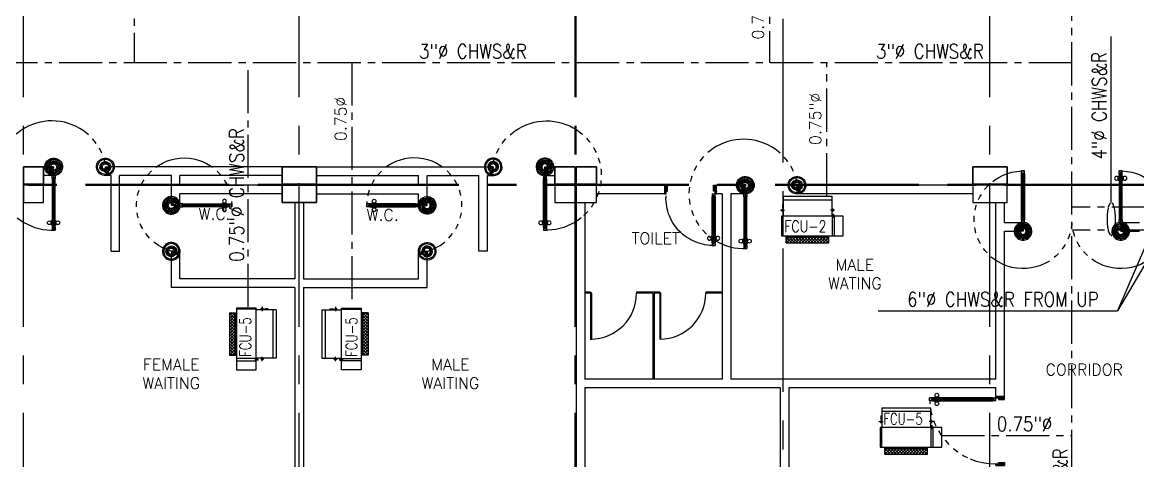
# Model space of a CAD drawing. Extents: x 417866242 to 417866861, y 43498051 to 43498155.
# Drawn here: x 417866821.67 to 417866841.08, y 43498105.22 to 43498112.86 of the extents above; entities that cross this region are included whole.
import ezdxf
from ezdxf.enums import TextEntityAlignment as Align

# ---------------------------------------------------------------- set-up
doc = ezdxf.new("R2010")
doc.units = 0
doc.header["$MEASUREMENT"] = 0
for name, pattern in [('CENTER2', [1.125, 0.75, -0.125, 0.125, -0.125]), ('CENTERX2', [4, 2.5, -0.5, 0.5, -0.5]), ('HIDDEN', [0.375, 0.25, -0.125])]:
    doc.linetypes.add(name, pattern=pattern)
doc.layers.get('0').update_dxf_attribs({"linetype": 'CONTINUOUS'})
for name, color, linetype in [('AC-CH', 6, 'CENTER2'), ('AC-CHT', 2, 'CONTINUOUS'), ('AXES', 11, 'CENTERX2'), ('COL', 11, 'CONTINUOUS'), ('DOOR', 11, 'CONTINUOUS'), ('FCU', 6, 'CONTINUOUS'), ('HAT', 11, 'CONTINUOUS'), ('PART', 11, 'CONTINUOUS'), ('RM-NAME', 11, 'CONTINUOUS'), ('TEXTN', 2, 'CONTINUOUS'), ('WALL', 11, 'CONTINUOUS')]:
    doc.layers.add(name, color=color, linetype=linetype)
doc.styles.add('KHRS2', font='ROMANS.shx', dxfattribs={"height": 200})
doc.styles.add('ROMANS', font='ROMANS.shx', dxfattribs={"width": 0.6})

# ---------------------------------------------------------------- blocks, each defined once
blk = doc.blocks.new('A$C272A55A0')
at = {"layer": 'DOOR', "color": 0, "linetype": 'ByBlock'}
for p, q in [((0, 900), (0, 1050)), ((50, 1050), (0, 1050)), ((50, 950), (50, 1050)), ((1750, 950), (1750, 1050)), ((1750, 1050), (1800, 1050)), ((1800, 1050), (1800, 900)), ((0, 900), (25, 900)), ((25, 950), (50, 950)), ((25, 900), (25, 950)), ((75, 900), (25, 900)), ((25, 850), (25, 900)), ((42, 850), (25, 850)), ((58, 870), (42, 870)), ((42, 870), (42, 850)), ((58, 850), (58, 870)), ((75, 850), (58, 850)), ((75, 900), (75, 850)), ((1725, 900), (1775, 900)), ((1725, 900), (1725, 850)), ((1725, 850), (1742, 850)), ((1742, 870), (1758, 870)), ((1742, 850), (1742, 870)), ((1775, 950), (1750, 950)), ((1758, 870), (1758, 850)), ((1758, 850), (1775, 850)), ((1775, 900), (1775, 950)), ((1800, 900), (1775, 900)), ((1775, 850), (1775, 900)), ((25, 50), (42, 50)), ((25, 50), (25, 0)), ((25, 0), (75, 0)), ((75, 0), (25, 0)), ((42, 50), (42, 30)), ((42, 30), (58, 30)), ((58, 50), (75, 50)), ((58, 50), (58, 30)), ((75, 50), (75, 0)), ((1718, 160), (1709, 160)), ((1709, 95), (1709, 160)), ((1718, 95), (1709, 95)), ((1725, 173), (1718, 173)), ((1718, 173), (1718, 83)), ((1718, 95), (1718, 160)), ((1725, 83), (1718, 83)), ((1742, 50), (1725, 50)), ((1725, 50), (1725, 0)), ((1775, 0), (1725, 0)), ((1725, 0), (1775, 0)), ((1742, 50), (1742, 30)), ((1758, 30), (1742, 30)), ((1775, 50), (1758, 50)), ((1758, 50), (1758, 30)), ((1775, 173), (1782, 173)), ((1775, 83), (1782, 83)), ((1775, 50), (1775, 0)), ((1782, 173), (1782, 83)), ((1782, 160), (1791, 160)), ((1782, 95), (1782, 160)), ((1782, 95), (1791, 95)), ((1791, 95), (1791, 160))]:
    blk.add_line(p, q, dxfattribs=at)
at = {"layer": 'DOOR', "color": 9, "linetype": 'ByBlock'}
for p, q in [((50, 1050), (0, 1010)), ((50, 1050), (0, 937)), ((50, 1050), (37, 950)), ((1750, 1050), (1800, 1010)), ((1750, 1050), (1800, 937)), ((1750, 1050), (1763, 950))]:
    blk.add_line(p, q, dxfattribs=at)
at = {"layer": 'DOOR', "linetype": 'ByBlock'}
for p, q in [((25, 850), (25, 50)), ((42, 850), (42, 50)), ((58, 850), (58, 50)), ((75, 50), (75, 850)), ((1725, 50), (1725, 850)), ((1742, 850), (1742, 50)), ((1758, 850), (1758, 50)), ((1775, 850), (1775, 50))]:
    blk.add_line(p, q, dxfattribs=at)
at = {"layer": 'DOOR', "color": 0, "linetype": 'ByBlock'}
for centre in [(1676, 128), (1824, 128)]:
    blk.add_circle(centre, 32.4, dxfattribs=at)
at = {"layer": 'DOOR', "color": 9, "linetype": 'ByBlock'}
for centre, radius, start, end in [((50, 1050), 54.4, 203.2074, 270), ((50, 1050), 74.4, 227.7764, 270), ((50, 1050), 34.4, 180, 270), ((50, 1050), 14.4, 180, 270), ((1750, 1050), 14.4, 270, 0), ((1750, 1050), 34.4, 270, 0), ((1750, 1050), 54.4, 270, 336.7926), ((1750, 1050), 74.4, 270, 312.2236), ((50, 1050), 94.4, 238.0182, 270), ((50, 1050), 114, 244.0838, 257.3774), ((50, 1050), 134, 248.1598, 259.28), ((50, 1050), 154, 251.1053, 256.2858), ((1750, 1050), 94.4, 270, 301.9818), ((1750, 1050), 114, 282.6226, 295.9162), ((1750, 1050), 134, 280.72, 291.8402), ((1750, 1050), 154, 283.7142, 288.8947)]:
    blk.add_arc(centre, radius, start, end, dxfattribs=at)
at = {"layer": 'DOOR', "linetype": 'HIDDEN', "ltscale": 0.5}
for centre, start, end in [((50, 851), 268.3174, 3.2965), ((1750, 851), 176.7035, 271.6826)]:
    blk.add_arc(centre, 851, start, end, dxfattribs=at)
at = {"layer": 'WALL', "linetype": 'ByBlock'}
blk.add_line((1800, 900), (1800, 1050), dxfattribs=at)
blk = doc.blocks.new('DOOR90')
at = {"layer": 'DOOR', "color": 7, "linetype": 'ByBlock'}
for p, q in [((-150, 0), (0, 0)), ((-150, 0), (-150, -25)), ((0, -50), (-114, 0)), ((0, -50), (-40, 0)), ((0, -50), (0, 0)), ((-1000, -25), (-1050, -25)), ((-1050, -75), (-1050, -25)), ((-1050, -25), (-1050, -75)), ((-1000, -75), (-1050, -75)), ((-1000, -42), (-1020, -42)), ((-1020, -42), (-1020, -58)), ((-1000, -58), (-1020, -58)), ((-1000, -25), (-1000, -42)), ((-1000, -58), (-1000, -75)), ((-878, -18), (-968, -18)), ((-968, -25), (-968, -18)), ((-968, -75), (-968, -82)), ((-878, -82), (-968, -82)), ((-955, -9), (-890, -9)), ((-955, -18), (-955, -9)), ((-955, -18), (-890, -18)), ((-955, -82), (-890, -82)), ((-955, -82), (-955, -91)), ((-955, -91), (-890, -91)), ((-890, -18), (-890, -9)), ((-890, -82), (-890, -91)), ((-878, -25), (-878, -18)), ((-878, -75), (-878, -82)), ((-200, -25), (-150, -25)), ((-200, -42), (-200, -25)), ((-180, -42), (-200, -42)), ((-200, -58), (-180, -58)), ((-200, -75), (-200, -58)), ((-150, -75), (-200, -75)), ((-180, -58), (-180, -42)), ((-150, -25), (-100, -25)), ((-150, -75), (-150, -25)), ((-100, -25), (-100, -50)), ((0, -50), (-100, -37)), ((-100, -50), (0, -50)), ((-150, -875), (-100, -875)), ((-150, -900), (-150, -875)), ((-150, -900), (0, -900)), ((0, -900), (-150, -900)), ((0, -850), (-114, -900)), ((-100, -875), (-100, -850)), ((0, -850), (-100, -863)), ((-100, -850), (0, -850)), ((0, -850), (-40, -900)), ((0, -850), (0, -900))]:
    blk.add_line(p, q, dxfattribs=at)
at = {"layer": 'DOOR', "linetype": 'ByBlock'}
for p, q in [((-200, -25), (-1000, -25)), ((-200, -42), (-1000, -42)), ((-200, -58), (-1000, -58)), ((-1000, -75), (-200, -75))]:
    blk.add_line(p, q, dxfattribs=at)
at = {"layer": 'DOOR', "color": 7, "linetype": 'ByBlock'}
for centre in [(-923, 24), (-923, -124)]:
    blk.add_circle(centre, 32.4, dxfattribs=at)
for centre, radius, start, end in [((0, -50), 154, 161.1053, 166.2858), ((0, -50), 94.4, 148.0182, 180), ((0, -50), 134, 158.1598, 169.28), ((0, -50), 114, 154.0838, 167.3774), ((0, -50), 74.4, 137.7764, 180), ((0, -50), 54.4, 113.2074, 180), ((0, -50), 34.4, 90, 180), ((0, -50), 14.4, 90, 180), ((0, -850), 154, 193.7142, 198.8947), ((0, -850), 134, 190.72, 201.8402), ((0, -850), 94.4, 180, 211.9818), ((0, -850), 74.4, 180, 222.2236), ((0, -850), 54.4, 180, 246.7926), ((0, -850), 34.4, 180, 270), ((0, -850), 14.4, 180, 270)]:
    blk.add_arc(centre, radius, start, end, dxfattribs=at)
at = {"layer": 'DOOR', "linetype": 'HIDDEN', "ltscale": 0.5}
blk.add_arc((-222, -50), 828, 178.2701, 275.003, dxfattribs=at)
blk = doc.blocks.new('DOOR100')
at = {"layer": 'DOOR', "color": 7, "linetype": 'ByBlock'}
for p, q in [((-91, 1205), (-91, 1140)), ((-82, 1205), (-91, 1205)), ((-82, 1128), (-82, 1218)), ((-75, 1218), (-82, 1218)), ((-82, 1205), (-82, 1140)), ((-75, 1250), (-75, 1300)), ((-75, 1300), (-25, 1300)), ((-25, 1300), (-75, 1300)), ((-58, 1250), (-75, 1250)), ((-58, 1250), (-58, 1270)), ((-42, 1270), (-58, 1270)), ((-42, 1250), (-42, 1270)), ((-25, 1250), (-42, 1250)), ((-25, 1250), (-25, 1300)), ((-25, 1218), (-18, 1218)), ((-18, 1128), (-18, 1218)), ((-18, 1205), (-18, 1140)), ((-18, 1205), (-9, 1205)), ((-9, 1205), (-9, 1140)), ((-82, 1140), (-91, 1140)), ((-75, 1128), (-82, 1128)), ((-25, 1128), (-18, 1128)), ((-18, 1140), (-9, 1140)), ((-75, 200), (-58, 200)), ((-75, 150), (-75, 200)), ((-58, 200), (-58, 180)), ((-42, 200), (-25, 200)), ((-42, 180), (-42, 200)), ((-25, 200), (-25, 150)), ((-1200, 0), (-1200, 150)), ((-1200, 150), (-1175, 150)), ((-1200, 150), (-1200, 0)), ((-1150, 0), (-1200, 114)), ((-1150, 0), (-1200, 40)), ((-1150, 0), (-1200, 0)), ((-1175, 150), (-1175, 100)), ((-1175, 100), (-1150, 100)), ((-1150, 0), (-1163, 100)), ((-1150, 100), (-1150, 0)), ((-75, 150), (-25, 150)), ((-58, 180), (-42, 180)), ((-50, 0), (0, 114)), ((-50, 100), (-50, 0)), ((-50, 0), (-37, 100)), ((-25, 100), (-50, 100)), ((-50, 0), (0, 40)), ((-50, 0), (0, 0)), ((0, 150), (-25, 150)), ((-25, 150), (-25, 100)), ((0, 0), (0, 150)), ((0, 150), (0, 0))]:
    blk.add_line(p, q, dxfattribs=at)
at = {"layer": 'DOOR', "linetype": 'ByBlock'}
for p, q in [((-75, 1250), (-75, 200)), ((-58, 200), (-58, 1250)), ((-42, 200), (-42, 1250)), ((-25, 200), (-25, 1250))]:
    blk.add_line(p, q, dxfattribs=at)
at = {"layer": 'DOOR', "color": 7, "linetype": 'ByBlock'}
for centre in [(-124, 1173), (24, 1173)]:
    blk.add_circle(centre, 32.4, dxfattribs=at)
at = {"layer": 'DOOR', "linetype": 'HIDDEN', "ltscale": 0.5}
blk.add_arc((-25, 150), 1150, 90, 180, dxfattribs=at)
at = {"layer": 'DOOR', "color": 7, "linetype": 'ByBlock'}
for centre, radius, start, end in [((-1150, 0), 154, 103.7142, 108.8947), ((-1150, 0), 134, 100.72, 111.8402), ((-1150, 0), 94.4, 90, 121.9818), ((-1150, 0), 74.4, 90, 132.2236), ((-1150, 0), 54.4, 90, 156.7926), ((-1150, 0), 34.4, 90, 180), ((-1150, 0), 14.4, 90, 180), ((-50, 0), 94.4, 58.0182, 90), ((-50, 0), 74.4, 47.7764, 90), ((-50, 0), 54.4, 23.2074, 90), ((-50, 0), 34.4, 0, 90), ((-50, 0), 14.4, 0, 90), ((-50, 0), 134, 68.1598, 79.28), ((-50, 0), 114, 64.0838, 77.3774), ((-50, 0), 154, 71.1053, 76.2858)]:
    blk.add_arc(centre, radius, start, end, dxfattribs=at)
blk = doc.blocks.new('DOOR-10')
at = {"layer": 'DOOR', "color": 0, "linetype": 'ByBlock'}
for p, q in [((-83, 1005), (-92, 1005)), ((-92, 1005), (-92, 940)), ((-76, 1018), (-83, 1018)), ((-83, 928), (-83, 1018)), ((-83, 1005), (-83, 940)), ((-26, 1100), (-76, 1100)), ((-76, 1100), (-26, 1100)), ((-76, 1050), (-76, 1100)), ((-59, 1050), (-76, 1050)), ((-43, 1070), (-59, 1070)), ((-59, 1050), (-59, 1070)), ((-43, 1050), (-43, 1070)), ((-26, 1050), (-43, 1050)), ((-26, 1050), (-26, 1100)), ((-26, 1018), (-18, 1018)), ((-18, 928), (-18, 1018)), ((-18, 1005), (-9, 1005)), ((-18, 1005), (-18, 940)), ((-9, 1005), (-9, 940)), ((-83, 940), (-92, 940)), ((-76, 928), (-83, 928)), ((-26, 928), (-18, 928)), ((-18, 940), (-9, 940)), ((-76, 200), (-59, 200)), ((-76, 150), (-76, 200)), ((-59, 200), (-59, 180)), ((-43, 200), (-26, 200)), ((-43, 180), (-43, 200)), ((-26, 200), (-26, 150)), ((-1001, 0), (-1001, 150)), ((-1001, 150), (-976, 150)), ((-1001, 150), (-1001, 0)), ((-951, 0), (-1001, 0)), ((-976, 150), (-976, 100)), ((-976, 100), (-951, 100)), ((-951, 100), (-951, 0)), ((-76, 150), (-26, 150)), ((-59, 180), (-43, 180)), ((-51, 100), (-51, 0)), ((-26, 100), (-51, 100)), ((-51, 0), (-1, 0)), ((-1, 150), (-26, 150)), ((-26, 150), (-26, 100))]:
    blk.add_line(p, q, dxfattribs=at)
at = {"layer": 'DOOR', "linetype": 'ByBlock'}
for p, q in [((-76, 1050), (-76, 200)), ((-59, 200), (-59, 1050)), ((-43, 200), (-43, 1050)), ((-26, 200), (-26, 1050))]:
    blk.add_line(p, q, dxfattribs=at)
at = {"layer": 'DOOR', "color": 9, "linetype": 'ByBlock'}
for p, q in [((-951, 0), (-1001, 114)), ((-951, 0), (-1001, 40)), ((-951, 0), (-964, 100)), ((-51, 0), (-1, 114)), ((-51, 0), (-37, 100)), ((-51, 0), (-1, 40)), ((-1, 0), (-1, 150))]:
    blk.add_line(p, q, dxfattribs=at)
at = {"layer": 'DOOR', "color": 0, "linetype": 'ByBlock'}
for centre in [(-124, 973), (23, 973)]:
    blk.add_circle(centre, 32.4, dxfattribs=at)
at = {"layer": 'DOOR', "linetype": 'HIDDEN', "ltscale": 0.5}
blk.add_arc((-23, 149), 952, 93.1482, 179.9482, dxfattribs=at)
at = {"layer": 'DOOR', "color": 9, "linetype": 'ByBlock'}
for centre, radius, start, end in [((-951, 0), 154, 103.7142, 108.8947), ((-951, 0), 134, 100.72, 111.8402), ((-951, 0), 94.4, 90, 121.9818), ((-951, 0), 74.4, 90, 132.2236), ((-951, 0), 54.4, 90, 156.7926), ((-951, 0), 34.4, 90, 180), ((-951, 0), 14.4, 90, 180), ((-51, 0), 94.4, 58.0182, 90), ((-51, 0), 74.4, 47.7764, 90), ((-51, 0), 54.4, 23.2074, 90), ((-51, 0), 34.4, 0, 90), ((-51, 0), 14.4, 0, 90), ((-51, 0), 134, 68.1598, 79.28), ((-51, 0), 114, 64.0838, 77.3774), ((-51, 0), 154, 71.1053, 76.2858)]:
    blk.add_arc(centre, radius, start, end, dxfattribs=at)
blk = doc.blocks.new('RM1')
at = {"layer": 'RM-NAME', "style": 'ROMANS'}
for tag, p in [('ROOMNAME1', (0, 324)), ('ROOMNAME2', (0, 0))]:
    blk.add_attdef(tag, text='', height=200, dxfattribs=at).set_placement(p, align=Align.MIDDLE)
blk = doc.blocks.new('C7')
at = {"layer": 'HAT'}
h = blk.add_hatch(dxfattribs=at)
h.set_pattern_fill('ANSI31', color=256, scale=300, style=0)
h.set_pattern_definition([(45, (-248876.182, -51411.005), (-26.5165043, 26.5165043), [])])
h.paths.add_polyline_path([(350, 300), (250, 300), (0, 300), (0, 0), (350, 0)])
at = {"layer": 'COL'}
blk.add_lwpolyline([(0, 300), (0, 0), (350, 0), (350, 300)], close=True, dxfattribs=at)
blk = doc.blocks.new('C5')
at = {"layer": 'HAT', "linetype": 'ByBlock'}
h = blk.add_hatch(dxfattribs=at)
h.set_pattern_fill('ANSI31', color=256, scale=300, style=0)
h.set_pattern_definition([(45, (-223356.182, -51411.005), (-26.516504, 26.516504), [])])
h.paths.add_polyline_path([(300, 300), (0, 300), (0, 0), (300, 0)])
h.paths.add_polyline_path([(600, 300), (300, 300), (300, 0), (600, 0)])
at = {"layer": 'COL'}
blk.add_lwpolyline([(600, 300), (0, 300), (0, 0), (600, 0)], close=True, dxfattribs=at)
blk = doc.blocks.new('*X39')
at = {"color": 0}
for p, q in [((16890, -2467), (16943, -2414)), ((16890, -2520), (16990, -2420)), ((16990, -2565), (16890, -2465)), ((16890, -2573), (16990, -2473)), ((16990, -2619), (16890, -2519)), ((16990, -2512), (16892, -2414)), ((16990, -2459), (16945, -2414)), ((16890, -2626), (16990, -2526)), ((16990, -2672), (16890, -2572)), ((16890, -2679), (16990, -2579)), ((16990, -2725), (16890, -2625)), ((16890, -2732), (16990, -2632)), ((16990, -2778), (16890, -2678)), ((16890, -2785), (16990, -2685)), ((16990, -2831), (16890, -2731)), ((16890, -2838), (16990, -2738)), ((16990, -2884), (16890, -2784)), ((16890, -2891), (16990, -2791)), ((16990, -2937), (16890, -2837)), ((16890, -2944), (16990, -2844)), ((16990, -2990), (16890, -2890)), ((16890, -2997), (16990, -2897)), ((16990, -3043), (16890, -2943)), ((16890, -3050), (16990, -2950)), ((16990, -3096), (16890, -2996)), ((16890, -3103), (16990, -3003)), ((16990, -3149), (16890, -3049)), ((16944, -3155), (16890, -3102)), ((16892, -3155), (16990, -3056)), ((16945, -3155), (16990, -3109))]:
    blk.add_line(p, q, dxfattribs=at)
blk = doc.blocks.new('WHE06')
at = {"color": 3}
for p, q in [((689, 622), (346, 622)), ((346, 622), (346, 469)), ((689, 469), (689, 622)), ((60, -422), (60, 422)), ((212, 437), (269, 437)), ((232, 452), (232, 422)), ((232, 452), (252, 452)), ((242, 472), (242, 399)), ((252, 452), (252, 422)), ((305, 448), (373, 448)), ((321, 458), (321, 438)), ((321, 458), (346, 458)), ((321, 438), (346, 438)), ((346, 430), (689, 430)), ((811, 371), (689, 371)), ((711, -371), (711, 371)), ((811, -371), (811, 371)), ((811, -371), (689, -371)), ((142, -437), (142, -422)), ((142, -437), (197, -437)), ((197, -437), (197, -422)), ((221, -437), (269, -437)), ((232, -452), (232, -422)), ((232, -452), (252, -452)), ((242, -472), (242, -399)), ((252, -452), (252, -422)), ((346, -430), (689, -430))]:
    blk.add_line(p, q, dxfattribs=at)
at = {"color": 6}
for p, q in [((0, -422), (0, 422)), ((0, 422), (346, 422)), ((346, 469), (346, -451)), ((689, 469), (346, 469)), ((689, -451), (689, 469)), ((0, -422), (346, -422)), ((346, -451), (689, -451))]:
    blk.add_line(p, q, dxfattribs=at)
at = {"color": 11}
blk.add_blockref('*X39', (-16179, 2784), dxfattribs=at)

msp = doc.modelspace()

# ---------------------------------------------------------------- linework, layer by layer
at = {"layer": 'AC-CH'}
for p, q in [((417866839.933, 43498101.636), (417866839.933, 43498132.606)), ((417866823.613, 43498120.549), (417866823.613, 43498112.156)), ((417866834.671, 43498113.831), (417866834.671, 43498112.156)), ((417866839.933, 43498112.156), (417866795.143, 43498112.156)), ((417866825.597, 43498107.902), (417866825.597, 43498112.156)), ((417866827.408, 43498108.037), (417866827.408, 43498112.156)), ((417866835.669, 43498109.829), (417866835.669, 43498112.156)), ((417866841.378, 43498109.639), (417866839.933, 43498109.639)), ((417866841.378, 43498109.239), (417866839.933, 43498109.239)), ((417866837.662, 43498105.664), (417866839.933, 43498105.664))]:
    msp.add_line(p, q, dxfattribs=at)
at = {"layer": 'AC-CHT', "color": 4}
for p, q in [((417866840.618, 43498109.721), (417866840.618, 43498112.61)), ((417866841.379, 43498109.345), (417866840.727, 43498107.832)), ((417866841.394, 43498108.968), (417866840.727, 43498107.832)), ((417866836.56, 43498107.832), (417866840.727, 43498107.832))]:
    msp.add_line(p, q, dxfattribs=at)
for centre, major_axis, ratio, start_param, end_param in [((417866840.822, 43498109.572), (0.186, 0.186), 0.999992, 1.807171, 2.108015), ((417866840.618, 43498109.697), (-0.0175, 0.0175), 0.999998, -0.785399, 0.236378), ((417866840.618, 43498109.697), (-0.0175, 0.0175), 0.999997, 4.476013, 5.497785), ((417866840.415, 43498109.572), (-0.186, 0.186), 0.999996, 4.175168, 4.476013), ((417866841.683, 43498109.433), (-0.007, 1.138), 0.999986, 1.460303, 1.56488), ((417866841.152, 43498109.488), (0.427, 0.427), 0.999997, 2.108018, 2.251614), ((417866840.084, 43498109.488), (0.427, 0.427), 0.999997, 5.602364, 5.745961), ((417866839.553, 43498109.433), (0.007, 1.138), 0.999986, -1.56488, -1.460303), ((417866841.683, 43498109.433), (0.007, 1.138), 0.999986, 1.576712, 1.681289), ((417866841.152, 43498109.377), (-0.427, 0.427), 0.999999, 0.889977, 1.033574), ((417866840.084, 43498109.377), (0.427, 0.427), 0.999997, 5.24961, 5.393207), ((417866839.553, 43498109.433), (-0.007, 1.138), 0.999986, 4.601896, 4.706473), ((417866840.822, 43498109.293), (-0.186, 0.186), 0.999992, 1.033577, 1.334422), ((417866840.618, 43498109.169), (0.0175, 0.0175), 0.999999, 2.905215, 3.926991), ((417866840.618, 43498109.169), (0.0175, 0.0175), 0.999998, 3.926992, 4.948764), ((417866840.415, 43498109.293), (-0.186, 0.186), 1, 3.377969, 3.678815)]:
    msp.add_ellipse(centre, major_axis=major_axis, ratio=ratio, start_param=start_param, end_param=end_param, dxfattribs=at)
at = {"layer": 'AXES'}
for p, q in [((417866826.488, 43498075.555), (417866826.488, 43498154.368)), ((417866838.508, 43498075.555), (417866838.508, 43498154.033)), ((417866821.688, 43498075.555), (417866821.688, 43498153.692)), ((417866831.288, 43498075.555), (417866831.288, 43498153.683)), ((417866831.308, 43498075.555), (417866831.308, 43498153.683)), ((417866834.908, 43498082.42), (417866834.908, 43498141.24)), ((417866778.767, 43498110.04), (417866847.508, 43498110.04)), ((417866778.767, 43498110.02), (417866847.508, 43498110.02))]:
    msp.add_line(p, q, dxfattribs=at)
at = {"layer": 'PART', "linetype": 'ByBlock'}
for p, q in [((417866831.558, 43498108.16), (417866831.458, 43498108.16)), ((417866831.578, 43498108.14), (417866831.458, 43498108.14)), ((417866831.558, 43498108.16), (417866831.558, 43498108.14)), ((417866831.558, 43498108.14), (417866831.558, 43498107.34)), ((417866831.578, 43498108.14), (417866831.558, 43498108.14)), ((417866831.578, 43498107.34), (417866831.578, 43498108.14)), ((417866832.763, 43498108.16), (417866832.358, 43498108.16)), ((417866832.358, 43498108.16), (417866832.358, 43498108.14)), ((417866832.643, 43498108.14), (417866832.358, 43498108.14)), ((417866832.643, 43498108.14), (417866832.643, 43498106.64)), ((417866832.663, 43498108.14), (417866832.663, 43498106.64)), ((417866832.763, 43498108.14), (417866832.663, 43498108.14)), ((417866832.763, 43498108.16), (417866832.763, 43498108.14)), ((417866832.763, 43498108.14), (417866832.763, 43498108.16)), ((417866832.763, 43498108.14), (417866832.763, 43498107.34)), ((417866832.783, 43498108.14), (417866832.763, 43498108.14)), ((417866832.783, 43498107.34), (417866832.783, 43498108.14)), ((417866833.848, 43498108.16), (417866833.563, 43498108.16)), ((417866833.563, 43498108.16), (417866833.563, 43498108.14)), ((417866833.848, 43498108.14), (417866833.563, 43498108.14)), ((417866831.558, 43498107.34), (417866831.578, 43498107.34))]:
    msp.add_line(p, q, dxfattribs=at)
for centre in [(417866831.558, 43498108.14), (417866832.763, 43498108.14)]:
    msp.add_arc(centre, 0.8, 270, 0, dxfattribs=at)
at = {"layer": 'WALL', "linetype": 'ByBlock'}
for p, q in [((417866822.163, 43498110.34), (417866822.038, 43498110.34)), ((417866822.163, 43498110.19), (417866822.163, 43498110.34)), ((417866826.188, 43498110.34), (417866823.163, 43498110.34)), ((417866823.163, 43498110.19), (417866823.163, 43498110.34)), ((417866829.813, 43498110.19), (417866829.813, 43498110.34)), ((417866830.813, 43498110.19), (417866830.813, 43498110.34)), ((417866822.163, 43498110.19), (417866822.038, 43498110.19)), ((417866823.213, 43498110.19), (417866823.163, 43498110.19)), ((417866823.213, 43498108.87), (417866823.213, 43498110.19)), ((417866824.263, 43498110.19), (417866823.363, 43498110.19)), ((417866823.363, 43498108.87), (417866823.363, 43498110.19)), ((417866824.263, 43498109.72), (417866824.263, 43498110.19)), ((417866826.188, 43498110.19), (417866824.413, 43498110.19)), ((417866824.413, 43498110.02), (417866824.413, 43498110.19)), ((417866828.563, 43498110.02), (417866828.563, 43498110.19)), ((417866828.713, 43498109.72), (417866828.713, 43498110.19)), ((417866829.613, 43498108.87), (417866829.613, 43498110.19)), ((417866829.763, 43498108.87), (417866829.763, 43498110.19)), ((417866826.188, 43498110.02), (417866824.413, 43498110.02)), ((417866824.413, 43498109.72), (417866824.413, 43498109.87)), ((417866826.188, 43498109.87), (417866824.413, 43498109.87)), ((417866828.563, 43498109.72), (417866828.563, 43498109.87)), ((417866832.848, 43498110.02), (417866831.658, 43498110.02)), ((417866832.848, 43498109.87), (417866831.658, 43498109.87)), ((417866832.848, 43498109.87), (417866831.658, 43498109.87)), ((417866832.848, 43498109.87), (417866832.848, 43498110.02)), ((417866834.198, 43498110.02), (417866833.748, 43498110.02)), ((417866833.748, 43498109.87), (417866833.748, 43498110.02)), ((417866833.848, 43498109.87), (417866833.748, 43498109.87)), ((417866833.848, 43498109.87), (417866833.748, 43498109.87)), ((417866833.848, 43498109.87), (417866833.848, 43498109.72)), ((417866833.848, 43498109.87), (417866833.848, 43498106.64)), ((417866833.998, 43498109.87), (417866833.998, 43498106.64)), ((417866834.198, 43498109.87), (417866833.998, 43498109.87)), ((417866834.198, 43498110.02), (417866834.198, 43498109.87)), ((417866838.208, 43498110.02), (417866835.198, 43498110.02)), ((417866835.198, 43498110.02), (417866835.198, 43498109.87)), ((417866838.208, 43498109.87), (417866835.198, 43498109.87)), ((417866826.413, 43498109.72), (417866826.413, 43498108.39)), ((417866826.563, 43498109.72), (417866826.563, 43498108.39)), ((417866839.033, 43498109.22), (417866839.033, 43498109.37)), ((417866840.833, 43498109.22), (417866840.833, 43498109.37)), ((417866823.213, 43498108.87), (417866823.363, 43498108.87)), ((417866829.763, 43498108.87), (417866829.613, 43498108.87)), ((417866824.263, 43498108.24), (417866824.263, 43498108.82)), ((417866824.413, 43498108.39), (417866824.413, 43498108.82)), ((417866828.563, 43498108.39), (417866828.563, 43498108.82)), ((417866828.713, 43498108.24), (417866828.713, 43498108.82)), ((417866826.413, 43498108.24), (417866826.413, 43498104.27)), ((417866826.563, 43498108.24), (417866826.563, 43498104.27)), ((417866833.848, 43498106.64), (417866831.458, 43498106.64)), ((417866838.608, 43498106.64), (417866833.998, 43498106.64)), ((417866834.858, 43498106.49), (417866831.458, 43498106.49)), ((417866834.858, 43498106.49), (417866834.858, 43498103.085)), ((417866838.608, 43498106.49), (417866835.008, 43498106.49)), ((417866835.008, 43498106.49), (417866835.008, 43498103.085)), ((417866838.758, 43498106.34), (417866838.608, 43498106.34))]:
    msp.add_line(p, q, dxfattribs=at)
at = {"layer": 'WALL'}
for p, q in [((417866826.788, 43498110.34), (417866829.813, 43498110.34)), ((417866830.813, 43498110.34), (417866830.938, 43498110.34)), ((417866826.788, 43498110.19), (417866828.563, 43498110.19)), ((417866828.713, 43498110.19), (417866829.613, 43498110.19)), ((417866829.763, 43498110.19), (417866829.813, 43498110.19)), ((417866830.813, 43498110.19), (417866830.938, 43498110.19)), ((417866826.788, 43498110.02), (417866828.563, 43498110.02)), ((417866826.788, 43498109.87), (417866828.563, 43498109.87)), ((417866824.413, 43498109.72), (417866824.263, 43498109.72)), ((417866828.563, 43498109.72), (417866828.713, 43498109.72)), ((417866831.308, 43498109.77), (417866831.308, 43498104.27)), ((417866831.458, 43498109.72), (417866831.458, 43498106.64)), ((417866838.608, 43498106.64), (417866838.608, 43498109.72)), ((417866838.758, 43498109.37), (417866838.758, 43498109.72)), ((417866838.758, 43498109.37), (417866839.033, 43498109.37)), ((417866840.833, 43498109.37), (417866841.108, 43498109.37)), ((417866838.758, 43498109.22), (417866839.033, 43498109.22)), ((417866838.758, 43498106.34), (417866838.758, 43498109.22)), ((417866840.833, 43498109.22), (417866841.108, 43498109.22)), ((417866824.413, 43498108.82), (417866824.263, 43498108.82)), ((417866828.563, 43498108.82), (417866828.713, 43498108.82)), ((417866826.413, 43498108.39), (417866824.413, 43498108.39)), ((417866826.563, 43498108.39), (417866828.563, 43498108.39)), ((417866826.413, 43498108.24), (417866824.263, 43498108.24)), ((417866826.563, 43498108.24), (417866828.713, 43498108.24)), ((417866831.458, 43498106.49), (417866831.458, 43498104.37)), ((417866838.608, 43498106.34), (417866838.608, 43498106.49))]:
    msp.add_line(p, q, dxfattribs=at)
at = {"layer": 'WALL', "linetype": 'ByBlock', "ltscale": 0.3}
for points in [[(417866822.038, 43498110.04), (417866821.688, 43498110.04), (417866821.688, 43498110.34), (417866822.038, 43498110.34)], [(417866826.188, 43498110.34), (417866826.788, 43498110.34), (417866826.788, 43498110.04), (417866826.188, 43498110.04)], [(417866830.938, 43498110.34), (417866831.288, 43498110.34), (417866831.288, 43498110.04), (417866830.938, 43498110.04)], [(417866831.308, 43498110.34), (417866831.658, 43498110.34), (417866831.658, 43498110.04), (417866831.308, 43498110.04)], [(417866838.208, 43498110.34), (417866838.808, 43498110.34), (417866838.808, 43498110.04), (417866838.208, 43498110.04)], [(417866821.688, 43498109.72), (417866822.038, 43498109.72), (417866822.038, 43498110.02), (417866821.688, 43498110.02)], [(417866826.188, 43498110.02), (417866826.788, 43498110.02), (417866826.788, 43498109.72), (417866826.188, 43498109.72)], [(417866831.288, 43498110.02), (417866830.938, 43498110.02), (417866830.938, 43498109.72), (417866831.288, 43498109.72)], [(417866831.308, 43498109.72), (417866831.658, 43498109.72), (417866831.658, 43498110.02), (417866831.308, 43498110.02)], [(417866838.808, 43498110.02), (417866838.208, 43498110.02), (417866838.208, 43498109.72), (417866838.808, 43498109.72)]]:
    msp.add_lwpolyline(points, close=True, dxfattribs=at)

# ---------------------------------------------------------------- block references
at = {"layer": 'COL', "linetype": 'ByBlock', "xscale": 0.0009999871253967285, "yscale": 0.001000002026557922, "zscale": 0.001}
for name, p in [('C7', (417866821.688, 43498110.04)), ('C5', (417866826.188, 43498110.04)), ('C7', (417866830.938, 43498110.04)), ('C7', (417866831.308, 43498110.04)), ('C5', (417866838.208, 43498110.04)), ('C7', (417866821.688, 43498109.72)), ('C5', (417866826.188, 43498109.72)), ('C7', (417866830.938, 43498109.72)), ('C7', (417866831.308, 43498109.72)), ('C5', (417866838.208, 43498109.72))]:
    msp.add_blockref(name, p, dxfattribs=at)
at = {"layer": 'DOOR', "color": 0, "linetype": 'ByBlock', "ltscale": 0.3, "yscale": 0.001000002026557922, "zscale": 0.001, "rotation": 180}
for p, xscale in [((417866822.163, 43498110.34), 0.0009999871253967285), ((417866830.814, 43498110.34), -0.0009999871253967285), ((417866834.198, 43498110.02), 0.0009999871253967285)]:
    msp.add_blockref('DOOR-10', p, dxfattribs=dict(at, xscale=xscale))
at = {"layer": 'DOOR', "color": 0, "linetype": 'ByBlock', "yscale": 0.001000002026557922, "zscale": 0.001}
for p, xscale in [((417866824.263, 43498109.72), -0.0009999871253967285), ((417866828.713, 43498109.72), 0.0009999871253967285)]:
    msp.add_blockref('DOOR90', p, dxfattribs=dict(at, xscale=xscale))
for name, p, xscale, rotation in [('A$C272A55A0', (417866839.033, 43498110.27), -0.0009999871253967285, 180), ('DOOR90', (417866833.748, 43498110.02), -0.001000002026557922, 270), ('DOOR100', (417866838.758, 43498106.34), 0.001000002026557922, 90)]:
    msp.add_blockref(name, p, dxfattribs=dict(at, xscale=xscale, rotation=rotation))
at = {"layer": 'FCU', "linetype": 'ByBlock', "yscale": 0.001000002026557922, "zscale": 0.001}
for p, xscale, rotation in [((417866835.332, 43498109.829), 0.001000002026557922, 270), ((417866826.086, 43498107.43), 0.0009999871253967285, 180), ((417866826.879, 43498107.43), -0.0009999871253967285, 180), ((417866837.048, 43498106.145), 0.001000002026557922, 270)]:
    msp.add_blockref('WHE06', p, dxfattribs=dict(at, xscale=xscale, rotation=rotation))
at = {"layer": 'RM-NAME'}
ref = msp.add_blockref('RM1', (417866825.015, 43498109.521), dxfattribs=dict(at, xscale=0.0009999871253967285, yscale=0.001000002026557922, zscale=0.001))
ref.add_attrib('ROOMNAME2', 'W.C.', dxfattribs={"height": 0.2, "style": 'ROMANS'}).set_placement((417866825.015, 43498109.521), align=Align.MIDDLE)
ref = msp.add_blockref('RM1', (417866827.94, 43498109.503), dxfattribs=dict(at, xscale=0.0009999871253967285, yscale=0.001000002026557922, zscale=0.001))
ref.add_attrib('ROOMNAME2', 'W.C.', dxfattribs={"height": 0.2, "style": 'ROMANS'}).set_placement((417866827.94, 43498109.503), align=Align.MIDDLE)
ref = msp.add_blockref('RM1', (417866832.692, 43498109.097), dxfattribs=dict(at, xscale=-0.0009999871253967285, yscale=0.001000002026557922, zscale=0.001))
ref.add_attrib('ROOMNAME2', 'TOILET', dxfattribs={"height": 0.2, "style": 'ROMANS'}).set_placement((417866832.692, 43498109.097), align=Align.MIDDLE)
ref = msp.add_blockref('RM1', (417866836.157, 43498108.313), dxfattribs=dict(at, xscale=-0.0009999871253967285, yscale=0.001000002026557922, zscale=0.001))
ref.add_attrib('ROOMNAME2', 'WATING', dxfattribs={"height": 0.2, "style": 'ROMANS'}).set_placement((417866836.157, 43498108.313), align=Align.MIDDLE)
ref.add_attrib('ROOMNAME1', 'MALE', dxfattribs={"height": 0.2, "style": 'ROMANS'}).set_placement((417866836.157, 43498108.636), align=Align.MIDDLE)
ref = msp.add_blockref('RM1', (417866824.26, 43498106.573), dxfattribs=dict(at, xscale=0.0009999871253967285, yscale=0.001000002026557922, zscale=0.001))
ref.add_attrib('ROOMNAME2', 'WAITING', dxfattribs={"height": 0.2, "style": 'ROMANS'}).set_placement((417866824.26, 43498106.573), align=Align.MIDDLE)
ref.add_attrib('ROOMNAME1', 'FEMALE', dxfattribs={"height": 0.2, "style": 'ROMANS'}).set_placement((417866824.26, 43498106.897), align=Align.MIDDLE)
ref = msp.add_blockref('RM1', (417866829.119, 43498106.573), dxfattribs=dict(at, xscale=0.0009999871253967285, yscale=0.001000002026557922, zscale=0.001))
ref.add_attrib('ROOMNAME2', 'WAITING', dxfattribs={"height": 0.2, "style": 'ROMANS'}).set_placement((417866829.119, 43498106.573), align=Align.MIDDLE)
ref.add_attrib('ROOMNAME1', 'MALE', dxfattribs={"height": 0.2, "style": 'ROMANS'}).set_placement((417866829.119, 43498106.897), align=Align.MIDDLE)
ref = msp.add_blockref('RM1', (417866840.148, 43498106.809), dxfattribs=dict(at, xscale=-0.0009999871253967285, yscale=0.001000002026557922, zscale=0.001))
ref.add_attrib('ROOMNAME2', 'CORRIDOR', dxfattribs={"height": 0.2, "style": 'ROMANS'}).set_placement((417866840.148, 43498106.809), align=Align.MIDDLE)

# ---------------------------------------------------------------- texts
at = {"layer": 'AC-CHT', "style": 'KHRS2'}
for s, p in [('0.75"%%C', (417866834.471, 43498113.015)), ('0.75"%%C', (417866835.469, 43498111.177)), ('0.75%%C', (417866827.208, 43498111.177))]:
    msp.add_text(s, height=0.2, rotation=90, dxfattribs=at).set_placement(p, align=Align.MIDDLE)
at = {"layer": 'AC-CHT', "style": 'KHRS2', "width": 0.85}
for s, p in [('3"%%C CHWS&R', (417866829.511, 43498112.356)), ('3"%%C CHWS&R', (417866837.462, 43498112.356)), ('6"%%C CHWS&R FROM UP', (417866838.732, 43498108.032)), ('0.75"%%C', (417866839.109, 43498105.864))]:
    msp.add_text(s, height=0.25, dxfattribs=at).set_placement(p, align=Align.MIDDLE)
for s, p in [('4"%%C CHWS&R', (417866840.408, 43498111.407)), ('0.75"%%C CHWS&R', (417866825.397, 43498109.852)), ('2"%%C CHWS&R', (417866839.733, 43498104.502))]:
    msp.add_text(s, height=0.25, rotation=90, dxfattribs=at).set_placement(p, align=Align.MIDDLE)
at = {"layer": 'TEXTN', "style": 'ROMANS'}
for s, width, p in [('FCU-2', 0.8, (417866834.929, 43498109.205)), ('FCU-5', 0.75, (417866836.651, 43498105.851))]:
    msp.add_text(s, height=0.2, dxfattribs=dict(at, width=width)).set_placement(p)
at = {"layer": 'TEXTN', "style": 'ROMANS', "width": 0.75}
for p in [(417866825.649, 43498107.031), (417866827.498, 43498107.031)]:
    msp.add_text('FCU-5', height=0.2, rotation=90, dxfattribs=at).set_placement(p)

doc.saveas('drawing.dxf')
